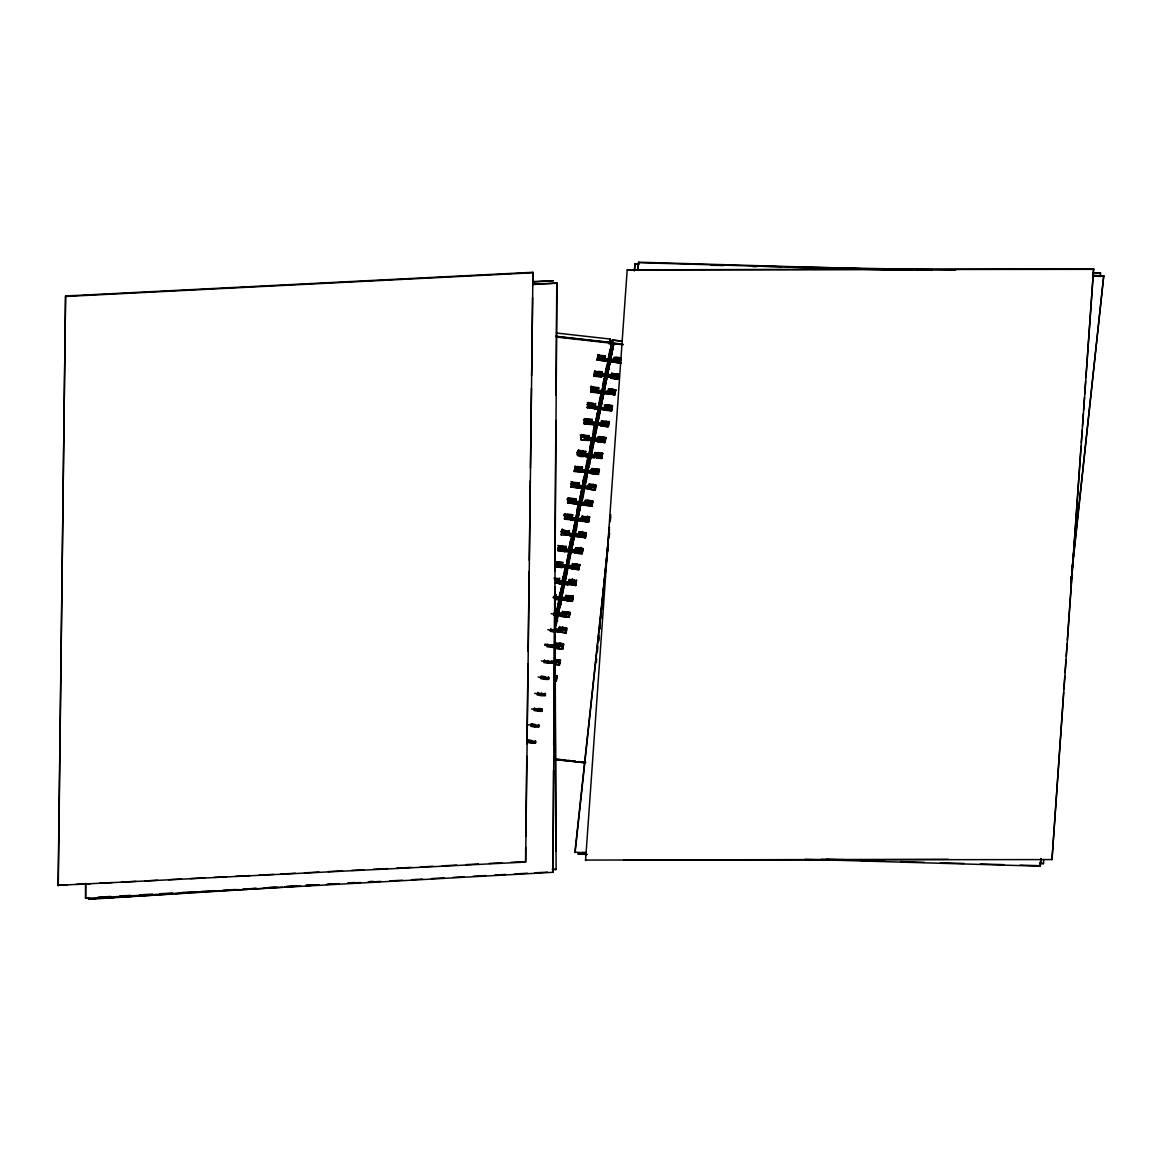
<?xml version="1.0" encoding="UTF-8"?>
<svg xmlns="http://www.w3.org/2000/svg" width="1162" height="1162" viewBox="0 0 1162 1162"><rect width="100%" height="100%" fill="white"/><g stroke="black" fill="none" stroke-linecap="round" stroke-linejoin="round"><path stroke-width="1.5" d="M531.281 743.084L531.804 740.514L528.027 739.845L527.403 742.402L531.499 743.143L535.421 743.302L535.421 740.673M531.441 723.723L530.714 726.294L534.825 727.034L538.732 727.194L538.732 724.565M534.593 707.919L533.968 710.49L538.079 711.217L541.986 711.391L541.463 708.675M537.803 692.349L537.178 694.92L541.289 695.646L545.196 695.82L545.196 693.177M544.426 679.262L544.949 676.691L541.172 676.008L540.548 678.579L544.644 679.32L548.566 679.479L548.566 676.85M533.213 283.993L556.932 283.165L553.01 872.299L85.625 898.357L85.552 883.367M85.625 898.357L85.712 883.861M553.533 770.304L553.01 872.299M553.693 744.929L554.695 594.465M554.855 570.905L555.857 420.455M556.017 395.065L556.772 282.686M58.1 885.313L65.566 295.99L532.937 272.286L525.631 862.088L58.1 885.313L67.164 884.848M58.26 885.793L65.566 295.99M525.631 862.088L525.66 847.098M525.79 836.219L526.807 756.433M526.967 743.738L527.969 663.952M528.129 651.257L529.146 571.472M529.276 560.592L530.293 480.807M530.453 468.112L531.455 388.326M531.63 375.631L532.603 297.661M532.777 284.966L532.937 272.286M562.728 626.899L562.655 629.644L563.018 627.843L564.035 627.756L565.095 629.455L561.522 631.794L554.158 631.968L554.1 631.155M572.285 578.603L572.198 581.247L573.796 580.375L574.289 582.859L571.283 584.413L567.535 584.733L567.158 583.92M581.029 547.331L580.927 550.585L577.935 552.139L570.498 551.5C570.832 554.477 571.646 547.781 570.629 550.41M582.394 531.441L582.307 534.186L582.685 532.37L580.158 533.692L581.552 534.52L581.189 536.336L577.427 536.655L578.327 534.912L577.441 534.026L577.064 534.738M587.493 515.972L587.391 519.225L584.384 520.779L577.02 520.939L576.962 520.14L584.864 520.039L587.957 518.441L586.897 516.741L582.874 518.862L585.88 516.814M598.662 452.439L598.575 455.184L598.372 454.153L599.97 453.296L600.449 455.78L594.232 457.726L594.232 455.083L593.332 455.736M611.808 388.602L611.72 391.347L611.517 390.33M585.561 860.534L627.189 269.831L1093.602 268.858L1051.988 859.575L585.401 860.054M1063.608 692.508L1051.988 859.575M1063.869 688.892L1064.77 676.226M1065.031 672.595L1065.917 659.929M1066.179 656.298L1067.079 643.632M1067.326 640.015L1081.052 446.281M1081.299 442.664L1082.2 429.984M1082.461 426.367L1083.347 413.687M1083.609 410.07L1084.509 397.404M1084.756 393.773L1085.657 381.107M1085.918 377.476L1093.602 268.858M596.324 662.572L596.672 658.97M597.37 651.751L597.907 646.333M598.43 640.916L598.953 635.498M599.476 630.094L600.173 622.876M600.522 619.259L609.454 527.228M609.977 521.811L610.675 514.592M634.292 270.978L634.989 263.759L638.621 263.832M598.59 641.409L598.938 637.793M599.81 628.773L600.158 625.156M600.856 617.937L601.393 612.534M601.742 608.917L602.439 601.698M602.787 598.096L608.38 540.345M608.728 536.742L609.44 529.523M610.311 520.503L610.66 516.887M634.626 269.657L634.989 263.759M1039.888 863.54L1043.505 863.613L1043.694 859.517M1070.798 582.104L1071.161 576.207M1072.018 569.467L1073.949 549.626M1074.298 546.009L1074.661 540.112M1075.344 535.188L1075.881 527.475M1076.578 522.551L1077.101 517.134M1077.799 509.929L1078.147 506.312M1100.211 276.643L1100.559 273.041L1093.311 272.896M608.234 543.627L574.929 852.124L585.953 852.937M608.815 538.224L609.396 532.806M637.836 269.41L638.621 262.191L911.894 270.165M575.088 852.617L608.394 544.121M609.178 536.902L609.571 533.3M637.996 269.904L638.621 262.191M804.946 859.328L1040.222 866.184L1040.832 858.486M1070.827 580.666L1071.219 577.049M1071.989 569.83L1103.74 275.772L1092.876 275.452M1040.222 866.184L1040.992 858.979M1070.798 582.946L1071.379 577.543M1071.96 572.125L1103.74 275.772M574.42 534.752L574.043 536.568L569.946 535.827L570.571 533.256L574.348 533.939L574.42 534.752L570.31 534.012L563.41 531.324L563.047 533.14L566.577 534.738L567.129 534.084M570.716 517.497L570.31 516.611L569.395 519.094L573.142 520.271L577.253 520.997L577.558 518.383L577.093 519.051M587.522 471.118L587.144 472.934L583.048 472.193L583.673 469.637L587.449 470.305L587.522 471.118L583.411 470.378L576.512 467.69L576.032 468.664L579.301 471.017L583.135 472.193L583.397 471.438M590.688 455.751L590.311 457.552L586.214 456.826L579.315 454.139L579.678 452.323L590.616 454.938L590.688 455.751L586.578 455.01L579.678 452.323M597.312 423.564L596.948 425.379L592.838 424.638L593.462 422.067L597.253 422.75L597.312 423.564L589.468 421.646L589.09 423.462L592.94 424.638L593.186 423.883M606.84 377.33L613.972 377.098L614.349 375.282L613.725 374.498L606.927 374.643L606.84 377.33L598.982 375.413L600.304 373.031L600.304 373.815L597.747 372.595M544.223 660.699L552.24 661.599L558.472 659.653L558.675 660.684L555.102 663.023L547.956 663.241L543.845 662.514L544.47 659.943M560.709 615.206L561.086 616.034L564.834 615.7L567.84 614.161L568.218 612.345L567.346 611.677L560.723 614.117L557.542 613.986L557.789 613.26L557.702 615.933L553.591 615.206L554.216 612.635L561.609 613.463L561.987 614.291L561.609 616.107L557.469 615.875L557.411 615.061M557.426 597.733L554.376 595.99M558.37 604.516L558.486 603.761L560.985 604.545M570.789 552.357L566.693 551.63L567.317 549.06L571.094 549.742M567.288 549.815L560.955 546.576L559.677 548.101L566.693 551.63M570.542 534.012L567.114 532.181L566.184 533.866L570.034 535.827L570.295 535.072M564.819 573.215C565.226 570.615 563.57 576.962 564.558 574.275M573.752 518.455L570.31 516.611M577.049 502.449L573.607 500.619L572.692 503.088L580.535 505.005L587.682 504.773L590.688 503.219L591.051 501.418L589.178 500.822L586.171 502.87L590.194 500.735M571.457 540.94C571.878 538.326 570.222 544.688 571.196 542M579.809 487.88L580.448 485.309L584.225 485.992L583.92 488.606L579.809 487.88L580.158 487.125M583.658 470.378L577.311 467.153L576.512 467.69M577.921 509.581C578.269 506.922 576.715 513.313 577.659 510.641M581.218 493.574L581.334 492.833L580.608 495.404M590.238 438.423L583.89 435.184L582.612 436.709L589.73 440.238L605.039 442.562L597.82 441.749L597.123 438.423L600.623 438.132L600.87 440.732L597.646 441.139M590.47 447.951L591.008 445.38M599.97 391.173L591.502 386.35L590.514 386.757C596.919 391.492 606.666 394.179 613.972 390.127L613.594 391.943L610.602 393.497L606.855 393.816L606.477 393.003M597.617 413.948L597.733 413.193L597.384 413.948M606.491 359.465L598.023 354.657M554.216 646.769L554.594 647.583L558.341 647.263L561.333 645.709L561.711 643.893L560.854 643.225L554.594 644.954L555.116 647.655L547.099 646.755L547.723 644.184M563.977 582.685L564.456 582.017L564.136 584.646L560.04 583.905L560.767 581.334L554.303 578.865M555.058 620.595L555.175 619.84L557.673 620.624M563.454 567.346L564.078 564.776L567.855 565.458L567.55 568.073L563.454 567.346L563.802 566.591M564.064 565.531L560.621 563.686L559.692 565.371L563.541 567.346M561.086 590.674L561.711 588.117L561.595 588.858M568.233 556.656L568.334 555.901L567.71 558.472M580.419 486.065L574.086 482.826L572.808 484.351L579.911 487.88M586.825 455.01L578.342 450.188L583.789 454.051C583.585 451.016 581.247 457.567 583.397 455.083M584.588 477.19L584.704 476.435L584.094 478.25M596.672 407.136L593.245 405.306L592.315 407.775L600.173 409.692L600.26 407.005L604.458 408.051L604.08 409.866L599.955 409.634L599.882 408.821M593.797 431.363L594.523 428.793M603.339 374.774L599.897 372.944M603.644 383.358L603.615 384.114M555.465 624.953L573.142 536.67M573.854 533.14L592.576 439.556M604.952 377.766L593.027 438.074M555.567 625.243L558.036 612.882M564.398 581.102L561.362 597.413M567.579 565.211L568.538 560.447M571.719 544.557L570.905 549.742M577.122 517.526L580.303 501.635M584.442 480.995L581.407 497.307M597.166 417.434L596.121 421.908M601.872 393.933L599.302 406.003M570.557 551.514L567.724 565.633L567.492 564.921M573.447 537.033L572.314 546.372M583.309 487.764L578.676 514.592M589.279 457.93L585.038 482.811M599.214 408.312L597.762 419.25M609.077 359.043L610.021 354.294M558.646 614.698L559.358 611.168M560.055 607.624L561.478 600.565M565.008 582.917L567.55 570.208M572.634 544.789L574.231 536.829M575.495 530.482L580.448 505.76M581.16 502.231L584.733 487.517M584.413 485.977L587.275 471.67M589.991 458.089L587.987 471.264M590.703 454.56L599.999 408.109M593.564 439.018L594.581 435.14L594.16 441.487M606.68 374.745L607.305 371.564M609.861 358.855L609.89 353.858M575.263 534.825L575.887 531.659M576.25 529.887L576.948 526.357M588.974 466.325L591.792 452.207M597.529 423.593L598.154 420.426M600.71 407.702L604.516 388.631M607.087 375.776L611.023 357.286M582.482 499.834L583.876 492.877M585.619 484.176L587.362 475.476M589.09 466.833L589.773 463.449M590.441 460.079L600.173 411.479M600.885 407.964L613.725 343.763L612.49 340.074L621.481 341.032M559.067 630.864L559.706 627.698L566.925 628.482L565.792 633.13L558.414 631.837M561.929 616.572L562.887 611.808L570.106 612.577L569.148 617.342L564.819 616.877M581.015 521.215L581.959 516.465L589.192 517.235L588.233 521.999L585.343 521.68M590.877 471.961L591.502 468.794L598.735 469.564L597.776 474.328L594.886 474.009M557.063 677.736L556.424 680.903L555.204 677.199M559.924 663.429L560.563 660.263L554.782 659.638L560.229 660.147L559.256 664.896L555.654 664.49M566.606 630.065L565.967 633.232L564.747 629.528M567.739 595.525L573.157 596.135L572.329 601.451L571.094 597.747M568.233 584.195L575.611 585.488L576.468 580.797L569.249 580.027M585.633 505.485L591.414 506.109L592.373 501.345L585.14 500.575M596.629 457.959L600.957 458.424L601.916 453.674L594.683 452.904M604.429 426.338L607.319 426.643L608.278 421.893L601.044 421.109M606.172 410.288L610.5 410.752L611.459 406.003L604.225 405.218M613.972 378.667L616.862 378.972L617.821 374.222L612.04 373.598M615.715 362.617L620.043 363.081L621.002 358.332L613.768 357.547M554.884 564.703L555.538 561.522L554.724 566.765L561.929 567.579L562.757 562.335L557.339 561.725M557.833 550.396L558.806 545.646L566.025 546.46L565.211 551.689L557.833 550.396L565.211 551.689M564.529 519.123L565.342 513.88L564.529 519.123L571.748 519.937L572.561 514.693L567.158 514.083M575.016 504.047L575.829 498.803L575.016 504.047L567.637 502.754L568.625 498.004L574.028 498.614M571.239 485.295L571.893 482.114L579.112 482.927L578.284 488.171L570.905 486.878L578.124 487.691L579.097 482.927M574.348 471.481L575.161 466.238L574.348 471.481L581.552 472.28L582.38 467.051L576.962 466.441M577.456 455.112C597.108 455.402 570.818 460.413 578.429 450.362L583.847 450.972M580.724 439.236L581.697 434.472L580.884 439.715L588.103 440.529L588.916 435.285L587.943 440.049L580.884 439.715M584.152 423.839L584.965 418.596L584.152 423.839L591.371 424.638L592.184 419.409L586.781 418.799M594.639 408.763L595.452 403.519L594.639 408.763L587.26 407.47L588.248 402.706L593.651 403.33M590.862 390.011L591.516 386.83L598.735 387.643L598.241 391.289M604.458 361.121L605.271 355.877L604.458 361.121L597.079 359.828L598.052 355.064L603.47 355.688M557.992 550.875L558.806 545.646M561.261 534.999L562.074 529.77L561.261 534.999L568.32 535.333M567.797 503.233L568.625 498.004M571.065 487.357L571.893 482.128M577.616 455.591L578.429 450.362M587.42 407.949L588.248 402.72M596.513 388.704L597.907 392.887L590.688 392.073L591.516 386.83M593.971 376.183L594.784 370.954L593.971 376.183L601.175 376.996L602.003 371.767L598.386 371.361M597.239 360.307L598.052 355.078M555.552 597.268L556.366 594.581M558.835 581.392L559.474 578.211L558.995 581.871M565.052 551.209L566.025 546.46M571.907 517.86L572.561 514.693M581.726 470.218L582.38 467.051M584.994 454.342L585.648 451.161L585.154 454.821M591.531 422.576L592.184 419.409M601.015 376.517L593.797 375.704L601.015 376.517L602.003 371.767M568.799 534.23L569.293 530.584M609.178 344.039L610.21 339.057L556.424 333.015M610.515 345.361L611.197 342.049M555.262 614.829L556.351 609.542M561.798 583.077L563.25 576.018M568.697 549.539L570.513 540.722M554.986 616.877L556.438 609.818M559.343 595.714L560.069 592.184M561.885 583.353L563.338 576.294M564.064 572.764L564.805 569.235M568.799 549.829L571.704 535.711M576.991 510.016L578.385 503.262M582.598 482.767L583.324 479.252M585.154 470.421L587.696 458.075M589.73 448.169L591.473 439.73M593.201 431.291L594.595 424.537M598.953 403.374L600.769 394.543M602.584 385.726L604.051 378.667M604.777 375.137L606.593 366.306M608.365 357.693L610.065 349.399M610.762 346.087L611.444 342.761L610.21 339.057M554.942 619.259L558.951 599.766M559.677 596.222L565.516 567.869M566.62 562.553L578.661 504.076M579.388 500.531L581.944 488.127M582.67 484.583L584.864 473.951M585.59 470.392L588.146 457.988M588.887 454.444L598.372 408.37M599.098 404.826L601.291 394.194M602.018 390.65L604.574 378.246M605.3 374.701L611.866 342.805L556.032 336.53M554.739 621.525L565.691 568.349M566.417 564.805L611.866 342.805M555.886 624.938L613.914 343.168L622.876 344.17M554.942 630.748L561.144 600.609M561.885 597.065L613.914 343.168M558.748 630.254L559.401 627.088L564.805 627.698M562.016 614.378L562.669 611.212L561.856 616.441L569.06 617.254L570.048 612.505L568.901 616.775L561.856 616.441M565.284 598.488L565.938 595.322L573.287 596.687L572.343 601.379L564.964 600.086M574.929 552.923L575.756 547.68L574.929 552.923L582.147 553.737L582.961 548.493L577.558 547.883M581.639 519.094L582.293 515.913L581.479 521.157L588.684 521.97L589.512 516.727L588.684 521.97M584.907 503.204L585.561 500.038L592.94 501.33L591.966 506.095L584.588 504.787M591.443 471.438L592.097 468.271L591.284 473.515L598.503 474.328L599.316 469.085L598.662 472.251M594.726 455.562L595.38 452.396L594.886 456.041M601.262 423.796L601.916 420.629L601.103 425.873L608.307 426.686L609.135 421.443L608.307 426.686M614.349 360.278L615.003 357.112L620.566 358.201M557.934 643.167L563.338 643.777L562.524 649.021L555.305 648.207L556.133 642.964M558.907 630.748L559.401 627.088M568.712 583.092L569.206 579.446L574.624 580.056M567.55 568.073L578.72 569.133L579.693 564.369L578.879 569.612L571.66 568.799L572.474 563.555M578.531 535.45L579.025 531.804L584.428 532.414M597.82 441.749L598.648 436.52L604.051 437.115M607.958 392.524L608.452 388.863L613.87 389.473M618.126 379.044L618.939 373.801L618.126 379.044L610.907 378.231L611.72 372.987M559.256 664.896L560.229 660.147M562.524 649.021L563.338 643.777M565.792 633.13L566.62 627.901L559.561 627.567M573.157 596.135L572.169 600.885L566.765 600.275M575.611 585.488L576.425 580.259L575.611 585.488L574.275 581.857L568.508 581.232M582.147 553.737L582.961 548.493M585.416 537.846L586.244 532.617L585.416 537.846L578.037 536.553M591.966 506.095L592.78 500.851L587.362 500.241M595.075 489.725L596.048 484.961L595.235 490.204L587.856 488.911L595.235 490.204M594.392 457.145L601.771 458.438L602.584 453.209L597.181 452.599M604.879 442.083L605.867 437.319L605.039 442.562M604.211 409.503L611.59 410.796L612.403 405.567L606.985 404.957M614.858 394.92L615.671 389.677L614.858 394.92L607.479 393.627M601.771 458.438L602.584 453.209M611.59 410.796L612.403 405.567M587.58 461.503L587.304 463.318M550.904 628.715L550.28 631.286L554.39 632.026L554.463 629.339L554.23 630.065L557.397 630.196L562.452 628.627M598.851 354.991L600.899 357.286L603.456 358.521L603.456 357.722L600.158 356.24L598.982 358.593L605.881 361.295L606.23 360.54M603.456 374.019L602.729 376.59L603.078 375.834M596.934 390.214L596.527 389.328L595.612 391.812L599.36 392.988L599.708 392.233M596.789 406.395L596.062 408.966L596.411 408.211M593.448 440.093C597.355 438.408 587.58 436.375 589.976 439.483M586.563 456.07L586.302 456.826L586.839 454.255L590.616 454.938M576.788 503.524C574.522 500.299 584.166 502.55 580.259 504.134M573.868 517.7L573.142 520.271L569.395 519.094M557.615 581.131L557.208 580.259L556.293 582.728L560.04 583.905L560.389 583.15M557.542 596.992L556.816 599.563L560.926 600.289C560.04 594.45 567.71 600.028 570.571 596.019L571.631 597.718L568.058 600.057L560.694 600.231L560.636 599.418M557.164 598.808L556.918 599.548L554.318 598.764M554.826 620.595L555.175 619.84M610.297 359.392L606.506 358.724L605.881 361.295L609.992 362.021L610.079 359.334L616.877 359.189L617.603 361.062L613.899 362.195L609.76 361.963L609.701 361.15M603.543 391.042L603.238 393.671L607.377 393.889L607.377 391.26L603.543 391.042L603.296 391.768L606.477 391.899L613.115 389.459L609.571 390.853L611.081 392.756L609.818 393.453M607.45 421.777L606.593 421.109L603.833 422.532L596.774 423.418L604.458 423.331L607.45 421.777L607.087 423.593L604.08 425.147L596.716 425.321L596.658 424.508M597.66 469.332L596.803 468.664L594.043 470.102L586.984 470.973L594.668 470.886L597.66 469.332L597.283 471.147L594.29 472.702L586.926 472.876L586.854 472.062M583.76 486.66L590.804 485.774L593.579 484.351L587.304 486.065L587.841 488.781L583.702 488.548L583.629 487.735M577.964 534.099L573.883 534.607L581.552 534.52L584.559 532.966L584.181 534.781L580.404 536.292L584.181 534.781M571.66 568.799L571.472 565.603L567.637 565.386L567.39 566.126L570.571 566.257L577.209 563.802M590.035 422.895L590.398 421.08L587.1 419.598L585.938 421.951L589.09 423.462M599.926 374.847L599.374 375.5L595.83 373.903L596.208 372.087L597.646 371.753M599.447 392.988L592.344 389.459L593.622 387.948L596.919 389.43M596.164 408.951L589.163 406.264L589.541 404.449L590.979 404.129L591.08 404.957M560.636 565.589L560.099 566.257L556.554 564.645L557.716 562.292L558.472 563.338M609.861 375.5L610.747 374.861L610.747 377.49L613.972 377.098L617.559 374.76L617.356 373.728L614.349 375.282L606.68 375.37M603.049 422.503L599.955 423.549L603.833 422.532L604.08 425.147L600.333 425.466L599.955 424.653M593.259 470.058L590.165 471.118L594.043 470.102L594.29 472.702L590.543 473.021L590.165 472.208M580.259 519.182L584.137 518.165L584.384 520.779L580.637 521.099L580.259 520.271L583.615 520.736L587.957 518.441M573.81 550.541L580.448 548.101L581.305 548.769L580.927 550.585L579.054 549.989M570.571 552.299L574.711 552.531L574.188 549.815M574.289 582.859L570.498 584.37L571.283 584.413L571.036 581.813L567.158 582.816L573.796 580.375M563.861 583.774L563.919 584.588L568.058 584.806L567.535 582.104M560.723 614.117L564.587 613.1L564.834 615.7L564.064 615.671L567.84 614.161M557.397 630.196L564.035 627.756M609.818 405.422L605.809 407.557L609.818 405.422L610.689 406.09C603.383 410.142 593.637 407.455 587.231 402.735M602.366 436.781L599.36 438.829L601.8 437.566M576.425 550.222L579.431 548.173M569.772 582.496L572.779 580.463M560.011 629.877L563.018 627.843M556.83 645.346L559.837 643.298M555.102 663.023L558.675 660.684M616.877 359.189L613.376 359.479L614.277 360.38L613.376 362.123L620.13 360.235L619.636 357.751L615.613 359.886L618.62 357.838M603.557 409.794L607.319 409.46L610.892 407.121C604.196 411.116 595.598 408.603 589.061 405.436M599.461 439.904L600.87 440.732L603.877 439.178L604.24 437.377C597.762 441.24 589.439 438.8 583.106 435.735M587.304 488.708L591.066 488.389L594.639 486.05C587.943 490.03 579.344 487.517 572.808 484.351M570.571 567.346C571.791 569.83 575.974 567.085 577.688 566.301L578.066 564.485C571.588 568.349 563.265 565.909 556.918 562.844M554.782 677.533L555.16 675.718M603.078 359.537L602.134 360.104L603.456 357.722M596.542 391.245L595.612 391.812M593.259 407.208L592.707 407.877L586.854 404.536M589.468 421.646L590.398 421.08M587.202 437.464C586.999 434.428 584.66 440.979 586.81 438.481M580.608 468.635L579.301 471.017L580.608 468.635L577.311 467.153M577.383 485.106C577.18 482.07 574.841 488.621 577.006 486.123M567.23 499.863L572.692 503.088L573.636 502.521M564.369 518.63L570.339 518.528M564.253 548.856C564.049 545.82 561.711 552.371 563.875 549.887M556.293 582.728L557.223 582.162M598.982 358.593L600.42 358.259M597.268 373.568L595.83 373.903M593.884 389.967L592.46 390.301M590.601 405.93L589.802 406.482L587.682 404.884M580.739 453.805L579.315 454.139M576.149 469.506L577.572 469.172M570.978 501.258L569.54 501.577L570.702 499.224L571.457 500.27L569.583 498.876M568.16 516.277L567.419 515.216L566.243 517.584L569.787 519.182M563.41 531.324L564.848 530.99M560.723 531.412L563.047 533.14L564.471 532.806M557.978 564.325L556.554 564.645M620.508 358.419C614.03 362.297 605.692 359.857 599.36 356.778M620.711 359.45C614.015 363.445 605.417 360.932 598.88 357.765M617.559 374.76C610.863 378.754 602.265 376.227 595.728 373.06M614.175 391.158C607.494 395.153 598.895 392.625 592.344 389.459M607.653 422.808C600.115 426.991 590.049 424.217 583.44 419.322M604.443 438.394C596.905 442.577 586.839 439.802 580.23 434.922M600.827 453.964L597.834 455.519L590.151 455.606L597.21 454.72L599.97 453.296M601.03 454.996C594.348 458.99 585.75 456.463 579.199 453.296M597.864 470.363C591.182 474.357 582.583 471.845 576.032 468.664M594.436 485.019C587.13 489.057 577.383 486.37 570.978 481.649M591.051 501.418C583.745 505.455 574.013 502.768 567.593 498.048M591.255 502.434C583.716 506.617 573.65 503.843 567.041 498.963M587.769 517.41C580.448 521.462 570.716 518.76 564.311 514.04M584.762 533.997C578.08 537.991 569.467 535.464 562.931 532.298M581.305 548.769C573.999 552.822 564.253 550.12 557.847 545.399M581.508 549.8C574.827 553.795 566.214 551.267 559.677 548.101M578.269 565.502C571.588 569.496 562.989 566.983 556.438 563.817M574.653 581.044L568.436 582.99L556.656 580.913M574.856 582.075L568.436 584.094L556.278 581.944M571.428 596.687L565.211 598.648L553.446 596.556M571.631 597.718L565.211 599.737L553.054 597.588M568.218 612.345L561.987 614.291L553.969 613.391M568.407 613.362L561.987 615.381L551.122 613.638M564.906 628.424L558.675 630.37L550.657 629.47M565.095 629.455L558.675 631.46L547.81 629.731M561.711 643.893L555.494 645.84L544.963 644.155M561.914 644.925L555.494 646.929L544.629 645.186M613.202 377.054L616.978 375.544M605.91 408.632L606.535 409.416L610.311 407.906M603.296 425.103L607.087 423.593M593.709 455.01L598.953 453.369M591.981 485.208L589.555 486.471L590.804 485.774L591.066 488.389L589.657 487.546M590.281 488.345L594.058 486.834M586.273 503.945L586.897 504.744L590.688 503.219M569.554 596.106L564.311 597.747L565.211 598.648L564.311 600.391L568.058 600.057L568.436 598.241L567.027 597.413L566.548 598.154L568.988 596.89M556.932 646.421L557.557 647.219L561.333 645.709M554.318 662.979L558.094 661.468M606.535 409.416L607.784 408.733L607.058 406.86L604.095 407.223M586.897 504.744L588.161 504.047L587.435 502.173L583.934 502.463L584.457 505.179L580.317 504.947M577.441 534.026L580.927 533.721M573.81 551.63L577.935 552.139L578.298 550.323L576.904 549.481M570.949 568.174L574.696 567.84L575.074 566.039L573.665 565.197M557.397 631.3L557.775 632.113L561.522 631.794L561.9 629.978L561.275 629.179L554.695 629.397M619.114 360.322L620.13 360.235M612.592 392.03L613.594 391.943M602.86 439.265L603.877 439.178M600.449 455.78L596.672 457.291L597.834 455.519L596.426 454.676M596.266 471.235L597.283 471.147M576.686 566.373L577.688 566.301M570.048 598.59L571.065 598.503M533.431 281.524L553.519 280.71L533.59 282.003M95.778 898.851L88.53 899.315L282.54 887.216M104.841 898.255L113.905 897.674M121.138 897.209L132.018 896.498M139.266 896.033L150.13 895.321M157.378 894.856L168.243 894.144M175.491 893.68L186.37 892.968M193.604 892.503L204.483 891.791M211.731 891.327L222.596 890.615M228.028 890.266L238.907 889.555M246.141 889.09L257.02 888.378M264.268 887.913L275.133 887.202M285.997 886.504L293.245 886.025M305.926 885.212L311.372 884.848M552.313 869.205L556.104 869.452L552.473 869.699M286.172 886.984L300.653 886.04M306.1 885.691L318.78 884.863M327.829 884.282L336.893 883.686M347.758 882.989L355.006 882.51M369.501 881.58L373.118 881.333M533.373 284.487L556.932 283.165M85.451 897.877L89.082 897.674M98.145 897.166L110.826 896.454M119.875 895.96L130.754 895.35M139.803 894.842L152.483 894.13M159.731 893.738L172.412 893.026M181.475 892.518L194.156 891.806M201.404 891.414L214.084 890.702M223.133 890.194L235.828 889.496M243.061 889.09L255.756 888.378M264.805 887.87L277.486 887.172M284.734 886.766L297.414 886.054M306.477 885.546L319.158 884.848M326.406 884.442L339.086 883.73M348.135 883.236L360.816 882.524M368.063 882.118L380.744 881.406M389.807 880.912L402.488 880.2M411.551 879.692L422.416 879.082M431.48 878.588L444.16 877.876M453.209 877.368L464.088 876.773M473.137 876.264L485.818 875.552M494.881 875.044L505.746 874.449M514.81 873.94L527.49 873.228M534.738 872.822L547.418 872.125M65.726 296.47L533.097 272.765M76.213 884.398L90.709 883.657M99.772 883.193L112.453 882.554M121.502 882.103L135.998 881.362M145.047 880.898L157.727 880.259M168.606 879.707L181.287 879.068M190.336 878.603L204.832 877.862M213.895 877.412L226.575 876.773M235.625 876.308L250.12 875.567M259.184 875.117L273.666 874.376M280.913 874.013L295.409 873.272M304.473 872.822L318.954 872.081M328.018 871.616L342.514 870.89M351.563 870.425L364.243 869.786M373.307 869.321L387.803 868.58M396.852 868.13L411.348 867.389M420.397 866.939L433.092 866.286M442.141 865.835L456.637 865.094M465.686 864.63L478.366 863.991M489.246 863.439L501.926 862.8M510.975 862.335L525.471 861.608M574.827 524.382L574.202 526.952M560.04 583.905L556.685 582.816M558.486 603.761L557.862 606.332M1093.762 269.337L627.189 269.831M623.515 859.982L948.381 859.299M711.086 265.285L723.766 265.532M752.744 266.113L781.736 266.694M792.6 266.897L955.629 270.15M635.149 264.253L638.78 264.326M752.903 266.592L756.535 266.664M792.76 267.391L816.305 267.856M830.801 268.146L932.244 270.165M1093.471 273.375L1100.559 273.041M586.839 854.041L577.775 853.852L586.999 854.52M1039.714 863.061L1043.505 863.613M826.124 859.284L844.237 859.648M638.78 262.685L895.771 270.18M1093.035 275.946L1103.9 276.251M582.177 852.342L585.793 852.443M821.069 859.314L844.6 859.996M860.882 860.476L884.413 861.158M900.695 861.638L924.226 862.32M940.523 862.8L964.039 863.482M980.336 863.962L1003.866 864.644M1020.149 865.124L1040.063 865.705M593.811 438.277L597.646 438.495M594.232 457.726L590.311 457.552M580.622 502.318L584.457 502.536M577.34 518.325L581.16 518.528L581.537 520.445L580.637 521.099M577.964 536.728L574.043 536.568M570.876 549.684L574.711 549.887M564.224 581.959L568.058 582.177M557.789 613.26L561.609 613.463M554.463 629.339L558.297 629.557L558.675 631.46L557.775 632.113M551.282 644.808L558.094 644.649L558.82 646.522L557.557 647.219M548.929 677.664L540.911 676.763M548.929 678.753L538.079 677.01M545.574 694.005L537.556 693.104M545.574 695.094L534.709 693.351M538.166 708.529L541.986 708.747M542.363 709.575L534.346 708.675M542.363 710.665L531.499 708.922M539.11 725.378L531.092 724.478M539.11 726.482L528.245 724.739M535.784 741.501L527.766 740.601M535.784 742.591L527.519 741.661M612.94 374.454L613.725 374.498M606.273 406.816L607.058 406.86M599.839 438.089L600.623 438.132M586.65 502.129L587.435 502.173M583.353 518.121L584.137 518.165M570.251 581.77L571.036 581.813M615.395 343.937L620.377 344.46M615.381 343.545L622.571 344.315M614.48 358.913L617.371 359.232M608.859 389.488L614.64 390.112L613.681 394.862L612.868 392.393M608.118 390.693L611.009 391.013M604.937 406.584L607.828 406.903M597.864 436.999L605.097 437.783L604.138 442.533L602.904 438.844M597.137 438.219L601.466 438.684M593.956 454.11L599.723 454.734L600.957 458.424M590.775 470L593.651 470.305M588.321 484.685L595.554 485.455L594.595 490.219L593.361 486.515L589.032 486.05M584.413 501.781L588.742 502.245M581.232 517.671L585.561 518.136M578.778 532.356L586.011 533.126L585.052 537.89L583.818 534.186L578.051 533.561M574.87 549.452L577.761 549.771M580.434 553.62L574.653 552.996L575.597 548.246L582.83 549.016L581.871 553.78L580.637 550.076M572.416 564.136L579.649 564.906L578.691 569.67L575.8 569.351M565.328 597.123L568.218 597.442M566.548 600.827L570.891 601.291M558.966 628.903L561.856 629.223M555.785 644.794L561.566 645.418L562.786 649.122L563.744 644.373L556.525 643.588L555.567 648.352L561.348 648.962M556.714 664.708L559.605 665.013L558.385 661.309M554.492 675.834L557.382 676.153M557.077 759.294L575.103 761.226M578.705 761.618L585.909 762.388M555.392 759.527L584.225 762.621M555.756 336.225L611.343 342.47M556.395 337.038L612.04 343.284M614.073 343.647L623.05 344.664M616.804 357.315L620.406 357.722M598.212 355.557L605.431 356.371M599.447 356.531L603.063 356.937M597.079 359.828L604.298 360.641M615.816 362.065L621.234 362.675M621.394 363.154L614.015 361.861M594.944 371.433L602.163 372.247M611.895 373.467L619.099 374.28M617.966 378.551L610.907 378.231M591.676 387.309L598.895 388.123M608.612 389.357L615.831 390.171M597.747 392.407L590.688 392.073M611.081 394.034L614.698 394.441M588.408 403.199L595.612 404.013M612.563 406.046L605.184 404.754M589.642 404.173L593.245 404.579M587.26 407.47L594.479 408.283M606.012 409.707L611.43 410.317M585.125 419.075L592.344 419.889M602.076 421.123L609.295 421.922M583.992 423.346L589.41 423.956M608.147 426.193L601.103 425.873M581.857 434.966L589.076 435.765M598.808 436.999L606.027 437.813M578.589 450.841L585.808 451.655M595.54 452.875L602.758 453.688M579.823 451.815L583.44 452.221M596.193 457.349L601.611 457.959M575.321 466.717L582.54 467.531M592.271 468.765L599.476 469.564M574.173 470.988L579.591 471.598M594.247 484.757L588.829 484.162L596.208 485.455M572.053 482.608L579.272 483.421M568.784 498.483L575.989 499.297M570.019 499.457L573.621 499.863M567.637 502.754L574.856 503.567M586.389 504.991L591.807 505.601M565.502 514.359L572.721 515.173M582.452 516.407L589.671 517.221M566.751 515.347L570.353 515.754L571.181 518.208M588.524 521.477L581.479 521.157M562.234 530.25L569.453 531.063M579.184 532.283L586.403 533.097M579.853 536.757L585.256 537.367M558.966 546.125L566.184 546.939M575.916 548.173L583.135 548.972M560.2 547.099L563.817 547.505M574.769 552.429L581.988 553.243M555.697 562.016L562.916 562.815M572.648 564.049L579.853 564.863M554.55 566.272L561.769 567.1M554.23 578.095L559.648 578.705M569.365 579.925L576.584 580.739M571.835 584.602L575.451 585.009M555.058 583.048L558.501 582.975M566.097 595.815L573.316 596.614M562.829 611.691L570.048 612.505M562.03 632.244L565.633 632.651M556.293 643.457L563.512 644.271M562.364 648.527L555.305 648.207M555.48 664.01L559.096 664.417M557.6 759.309L564.776 760.108M568.363 760.514L575.553 761.328M579.141 761.72L584.515 762.33M554.172 759.382L584.689 762.809M621.452 341.134L612.49 340.074L605.751 374.513M600.333 422.837L601.233 423.723L600.333 425.466M590.543 470.392L591.443 471.278L590.543 473.021M551.34 663.342L552.24 662.689L551.877 660.771M603.354 374.019L607.145 374.701M607.218 375.515L596.208 372.087M603.761 391.1L599.984 390.417L599.36 392.988L603.456 393.729M596.687 406.395L600.478 407.063M590.252 437.667L594.043 438.335M580.855 502.376L573.607 500.619M573.767 517.7L577.558 518.383M577.499 520.271L569.38 518.296L563.744 514.955M560.665 581.349L564.456 582.017M557.44 596.992L561.231 597.66M531.339 723.723L535.13 724.405L534.593 726.976M593.245 405.306L593.637 406.192M567.114 532.181L567.506 533.053L564.964 531.833M560.621 563.686L557.716 562.292M550.977 647.437L551.5 644.866M547.738 663.182L548.261 660.626M541.056 695.588L541.594 693.017M537.846 711.159L538.384 708.588M605.983 361.28L599.621 358.811M590.005 420.993L593.564 422.067M541.39 660.946L552.24 662.689L555.567 662.282L554.84 660.408M587.1 419.598L587.856 420.644L586.578 422.155L583.629 420.223M576.454 486.791L570.6 483.465M560.955 546.576L564.253 548.072M559.793 548.943L563.323 550.541M591.502 386.35L594.378 388.994M562.902 529.538L562.074 529.189L567.506 532.269M597.007 371.549L600.304 373.031M593.637 405.393L588.204 402.328M586.316 420.136L590.412 421.864M586.273 439.149L580.419 435.823M582.859 455.736L576.991 452.41M576.788 469.724L579.693 471.104M573.084 503.19L568.044 500.197M567.419 515.216L570.702 516.712M557.6 580.346L554.942 579.068L555.058 579.911M581.232 452.831L579.17 450.536M571.428 483.799L573.549 485.396M568.581 497.641L574.013 501.505M564.761 516.204L566.882 517.787L563.933 515.855M561.551 531.76L563.686 533.343M558.297 547.563L560.433 549.147M615.105 374.963L615.962 375.631M608.438 407.325L609.295 407.993M592.184 486.239L593.041 486.907M588.8 502.638L589.671 503.306M585.517 518.63L586.374 519.298M615.729 360.961L616.354 361.76M566.649 599.229L567.274 600.013M618.809 359.378L620.043 363.081M615.628 375.268L616.862 378.972M606.709 369.763L601.335 404.521M599.795 372.813L601.175 376.996M609.266 407.049L610.5 410.752M606.085 422.939L607.319 426.643M589.976 420.455L590.804 422.924M586.708 436.346L588.103 440.529M598.503 474.328L591.284 473.515M596.542 470.625L597.776 474.328M580.172 468.112L580.985 470.566M590.18 502.405L591.414 506.109M576.889 483.988L578.284 488.171M586.999 518.296L588.233 521.999M577.456 565.967L578.879 569.612M565.502 576.773L565.952 578.153M560.549 563.396L561.929 567.579M557.266 579.272L558.094 581.741M567.913 613.638L569.148 617.342M561.595 546.794L561.696 547.636M554.855 586.868L556.104 869.452M554.855 622.614L555.857 850.86M556.801 675.543L555.988 680.787L556.801 675.543"/></g></svg>
